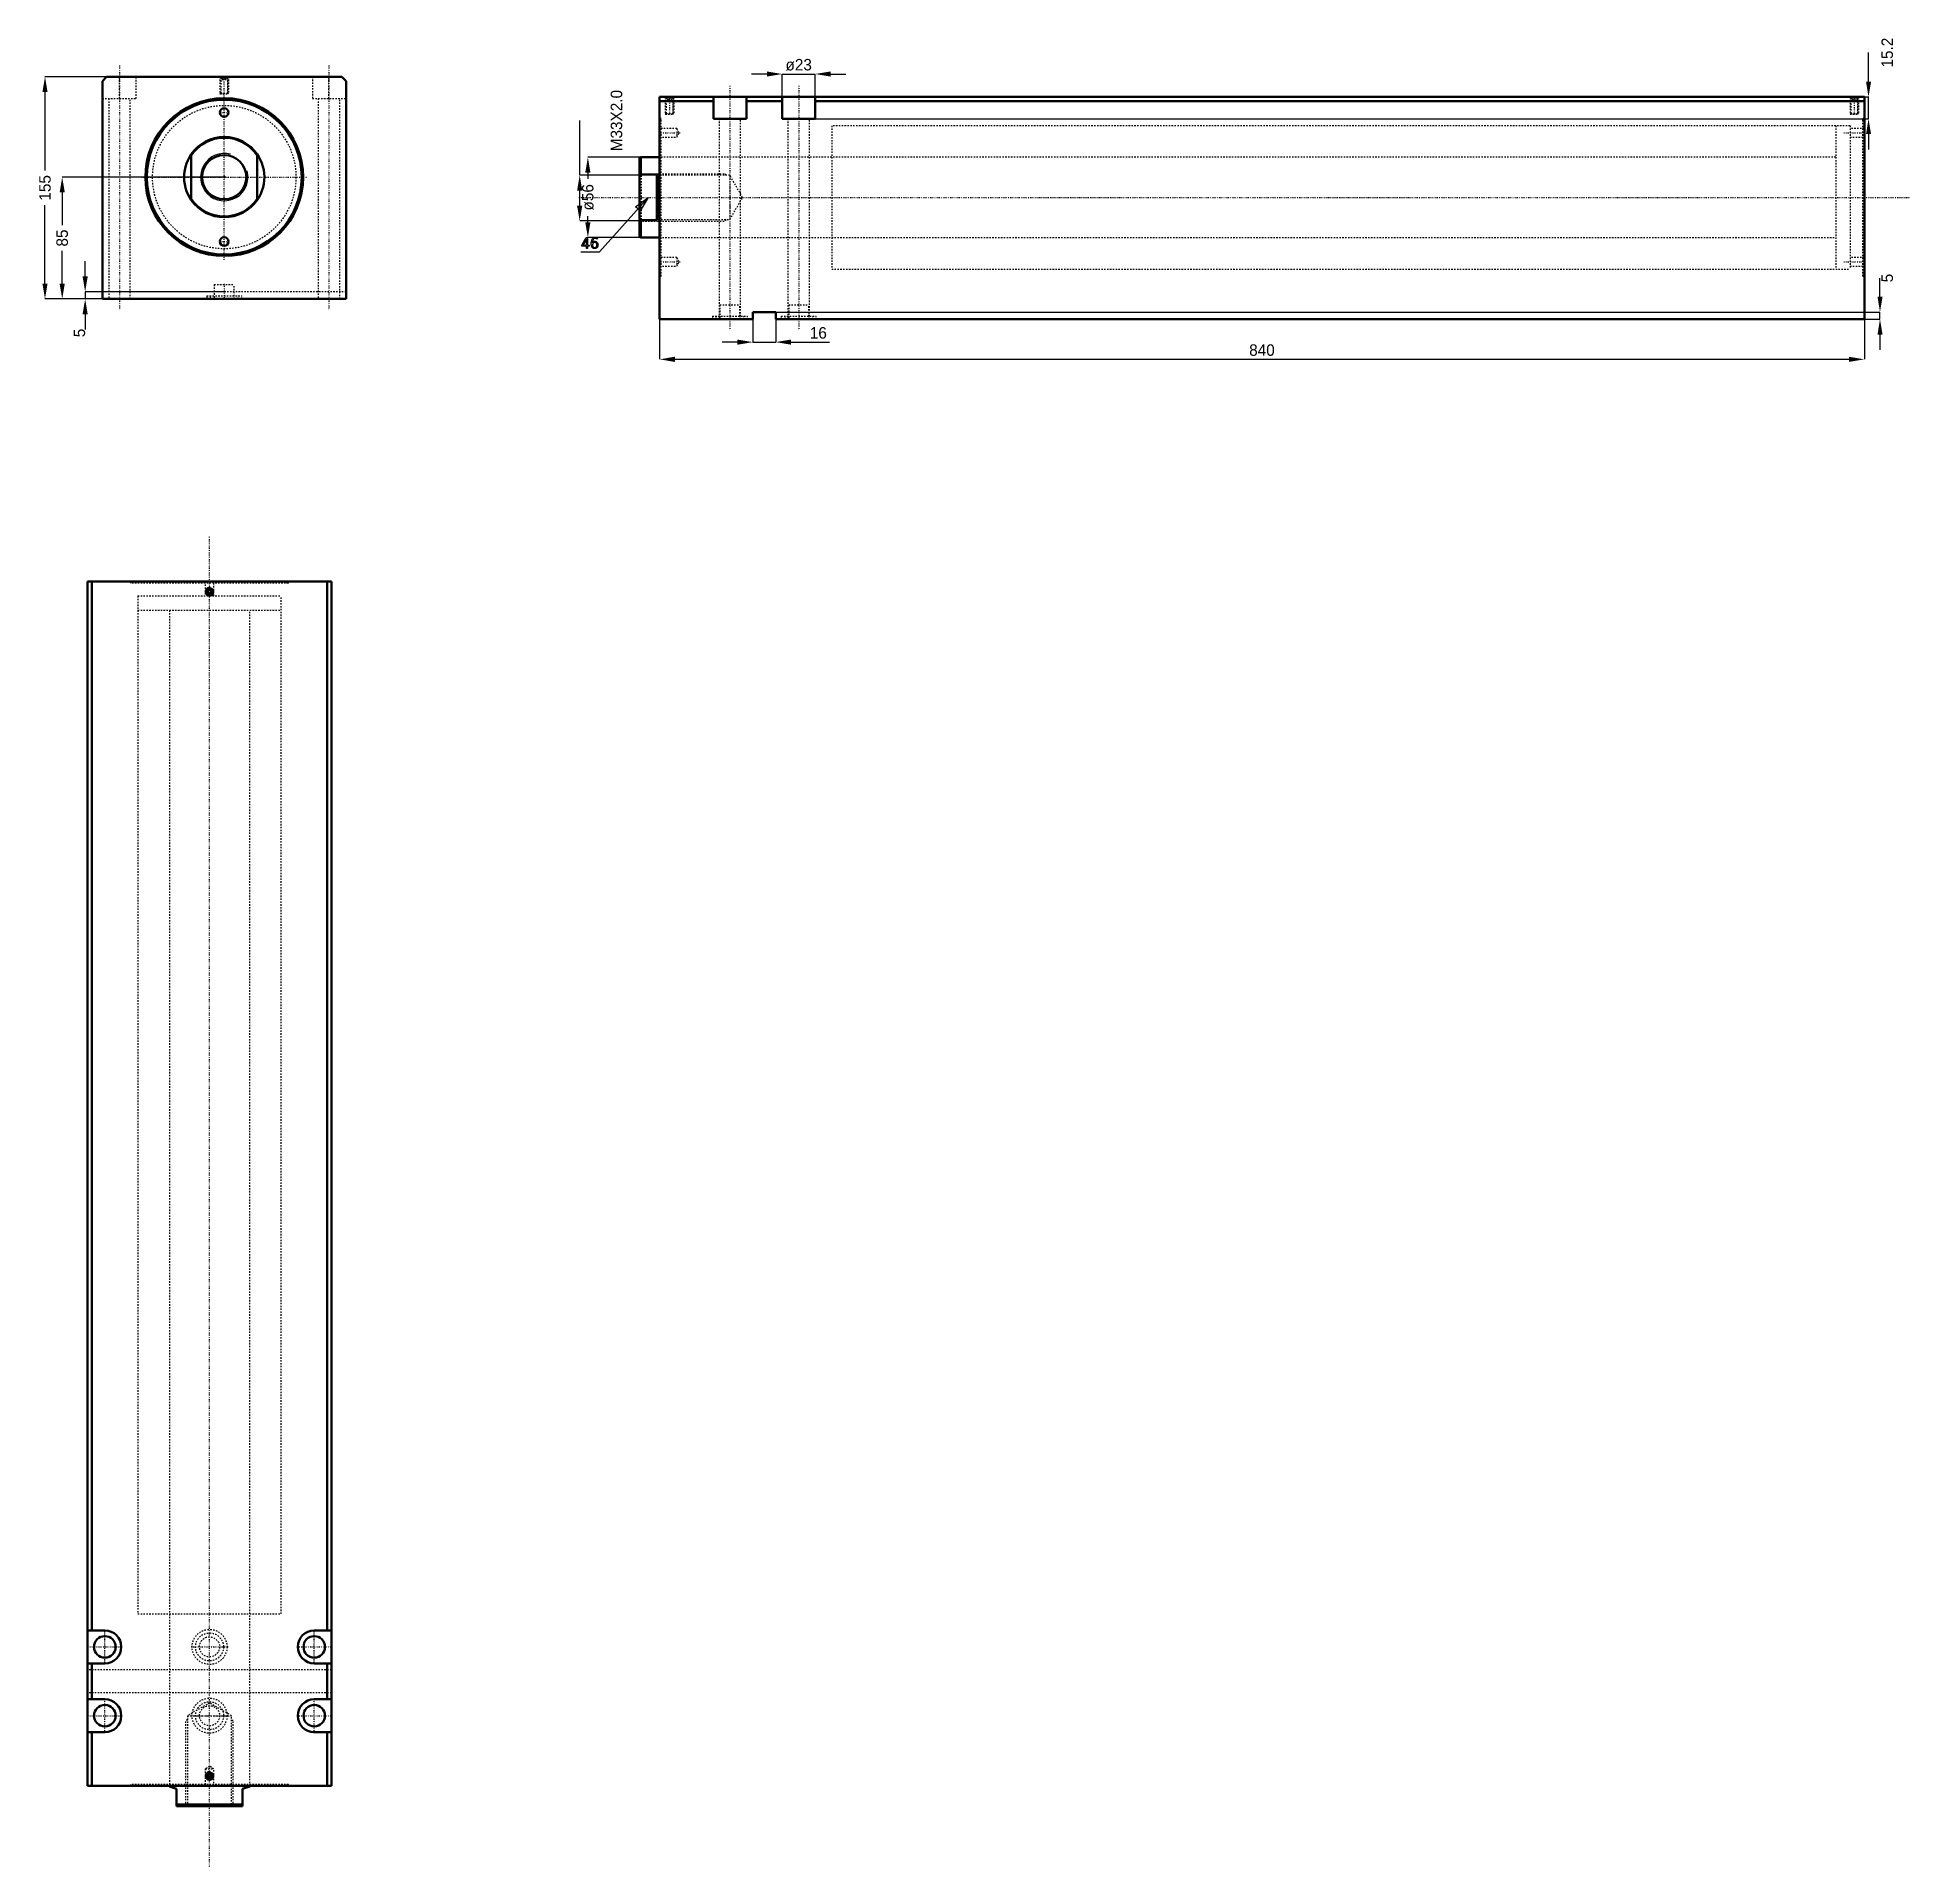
# Model space of a CAD drawing. Header units: millimetres. Extents: x -130 to 1176, y -1178 to 97.
import ezdxf

# ---------------------------------------------------------------- set-up
doc = ezdxf.new("R2010")
doc.units = ezdxf.units.MM
doc.linetypes.add('Center', pattern=[1.5, 0.45, -0.5, 0.05, -0.5])
doc.linetypes.add('Dashed', pattern=[2, 1, -1])
for name, color, linetype, lineweight in [('2d ConnectionPoints', 7, 'Continuous', 50), ('AM_0', 7, 'Continuous', 50), ('AM_5', 3, 'Continuous', 25), ('AM_7', 7, 'Center', 25), ('AM_9', 6, 'Dashed', 25)]:
    doc.layers.add(name, color=color, linetype=linetype, lineweight=lineweight)
doc.dimstyles.new('ISO-25', dxfattribs={"dimtxt": 2.5, "dimasz": 2.5, "dimexe": 1.25, "dimexo": 0.625, "dimtad": 1, "dimtxsty": 'Standard', "dimcen": 2.5, "dimadec": 0, "dimazin": 0, "dimtfac": 1, "dimtmove": 0, "dimatfit": 3, "dimfxl": 0, "dimarcsym": 0})

# ---------------------------------------------------------------- blocks, each defined once
blk = doc.blocks.new('1_JECX_MF_INLA_100_700_0_rod__0_in_JECX_MF_160_INLA_100_700_0__0')
at = {"layer": 'AM_0'}
for p, q in [((-23, -16), (-23, 16)), ((23, 16), (23, -16))]:
    blk.add_line(p, q, dxfattribs=at)
for points in [[(-23, 16), (-24.3, 13.9), (-25.4, 11.7), (-26.3, 9.5), (-27.1, 7.1), (-27.6, 4.8), (-27.9, 2.3), (-28, -0.1), (-27.9, -2.6), (-27.6, -5), (-27, -7.4), (-26.3, -9.7), (-25.3, -11.9), (-24.2, -14.1), (-23, -16)], [(23, -16), (24.3, -13.9), (25.4, -11.7), (26.3, -9.5), (27.1, -7.1), (27.6, -4.8), (27.9, -2.3), (28, 0.1), (27.9, 2.6), (27.6, 5), (27, 7.4), (26.3, 9.7), (25.3, 11.9), (24.2, 14.1), (23, 16)]]:
    blk.add_lwpolyline(points, dxfattribs=at)
blk.add_circle((0, 0), 15.4, dxfattribs=at)
for radius, start, end in [(28, 34.7719, 145.2281), (27.5, 33.2419, 146.7581), (27.5, 213.2419, 326.7581), (28, 214.7719, 325.2281)]:
    blk.add_arc((0, 0), radius, start, end, dxfattribs=at)
at = {"layer": 'AM_5'}
blk.add_arc((0, 0), 16.5, 75, 15, dxfattribs=at)
blk = doc.blocks.new('2_JECX_MF_EXLA_100_700_0_body__0_in_JECX_MF_160_INLA_100_700_0__0')
at = {"layer": 'AM_0'}
for p, q in [((-82, 70), (-85, 67)), ((-85, 67), (-85, -85)), ((82, 70), (-82, 70)), ((85, 67), (82, 70)), ((85, -85), (85, 67)), ((-85, -85), (85, -85))]:
    blk.add_line(p, q, dxfattribs=at)
for centre, radius in [((0, 0), 55), ((0, 0), 54), ((0, 45), 3), ((0, -45), 3)]:
    blk.add_circle(centre, radius, dxfattribs=at)
at = {"layer": 'AM_5', "linetype": 'Dashed'}
for p, q in [((-3, 70), (-3, 58)), ((3, 70), (3, 58))]:
    blk.add_line(p, q, dxfattribs=at)
at = {"layer": 'AM_7'}
for p, q in [((-73, 77.8), (-73, -92.7)), ((0, -57.8), (0, 70.6)), ((73, 77.8), (73, -92.7)), ((-3.2, 45), (3.1, 45)), ((-57.8, 0), (57.8, 0)), ((-3.2, -45), (3.1, -45)), ((0, -74.5), (0, -85.5))]:
    blk.add_line(p, q, dxfattribs=at)
at = {"layer": 'AM_9'}
for p, q in [((-73, 54.8), (-73, 70)), ((-61.5, 54.8), (-61.5, 70)), ((-3, 70), (-2.5, 69.5)), ((-2.5, 69.5), (-2.5, 58.5)), ((-2.5, 69.5), (2.5, 69.5)), ((-1.9, 70), (-2.4, 69.5)), ((-2.4, 69.5), (-2.4, 58)), ((-2.4, 69.5), (2.4, 69.5)), ((-1.4, 68), (-1.4, 70)), ((-1.4, 68), (1.4, 68)), ((-0.7, 68), (-0.7, 70)), ((0.7, 68), (0.7, 70)), ((1.4, 68), (1.4, 70)), ((2.4, 69.5), (1.9, 70)), ((2.4, 58), (2.4, 69.5)), ((2.5, 69.5), (3, 70)), ((2.5, 58.5), (2.5, 69.5)), ((61.5, 70), (61.5, 54.8)), ((73, 54.8), (73, 70)), ((-85, 54.8), (-61.5, 54.8)), ((-80.5, 54.8), (-80.5, -85)), ((-65.5, -85), (-65.5, 54.8)), ((-2.5, 58.5), (-3, 58)), ((-3, 58), (3, 58)), ((-2.5, 58.5), (2.5, 58.5)), ((3, 58), (2.5, 58.5)), ((61.5, 54.8), (85, 54.8)), ((65.5, 54.8), (65.5, -85)), ((80.5, -85), (80.5, 54.8)), ((-7, -75), (7, -75)), ((-7, -75), (-7, -85)), ((7, -85), (7, -75)), ((85, -80), (-85, -80)), ((-12.2, -82.9), (12.2, -82.9)), ((-12.2, -82.9), (-12.2, -85)), ((-9.8, -82.9), (-9.8, -85)), ((9.8, -85), (9.8, -82.9)), ((12.2, -85), (12.2, -82.9))]:
    blk.add_line(p, q, dxfattribs=at)
blk.add_circle((0, 0), 50, dxfattribs=at)
blk = doc.blocks.new('*D3')
at = {"layer": 'AM_5', "color": 0, "lineweight": -2}
for p, q in [((-82, 70), (-125, 70)), ((-125, 59.3), (-125, 4.6)), ((-125, -74.3), (-125, -19.6)), ((-85, -85), (-125, -85))]:
    blk.add_line(p, q, dxfattribs=at)
at = {"layer": 'AM_5', "color": 0}
for points in [[(-123.2, 59.3), (-126.8, 59.3), (-125, 70)], [(-126.8, -74.3), (-123.2, -74.3), (-125, -85)]]:
    blk.add_solid(points, dxfattribs=at)
at = {"layer": 'Defpoints', "color": 0}
for p in [(-82, 70), (-125, -85), (-85, -85)]:
    blk.add_point(p, dxfattribs=at)
at = {"layer": 'AM_5', "color": 0, "insert": (-125, -7.5), "char_height": 8, "attachment_point": 5, "rotation": 90}
blk.add_mtext('155', dxfattribs=at)
blk = doc.blocks.new('*D4')
at = {"layer": 'AM_5', "color": 0, "lineweight": -2}
for p, q in [((0, 0), (-113, 0)), ((-113, -10.7), (-113, -33.6)), ((-113, -74.3), (-113, -51.4)), ((-85, -85), (-113, -85))]:
    blk.add_line(p, q, dxfattribs=at)
at = {"layer": 'AM_5', "color": 0}
for points in [[(-111.2, -10.7), (-114.8, -10.7), (-113, 0)], [(-114.8, -74.3), (-111.2, -74.3), (-113, -85)]]:
    blk.add_solid(points, dxfattribs=at)
at = {"layer": 'Defpoints', "color": 0}
for p in [(0, 0), (-113, -85), (-85, -85)]:
    blk.add_point(p, dxfattribs=at)
at = {"layer": 'AM_5', "color": 0, "insert": (-113, -42.5), "char_height": 8, "attachment_point": 5, "rotation": 90}
blk.add_mtext('85', dxfattribs=at)
blk = doc.blocks.new('*D5')
at = {"layer": 'AM_5', "color": 0, "lineweight": -2}
for p, q in [((-97, -69.3), (-97, -58.7)), ((0, -80), (-97, -80)), ((-97, -80), (-97, -85)), ((-85, -85), (-97, -85)), ((-97, -95.7), (-97, -106.3))]:
    blk.add_line(p, q, dxfattribs=at)
at = {"layer": 'AM_5', "color": 0}
for points in [[(-98.8, -69.3), (-95.2, -69.3), (-97, -80)], [(-95.2, -95.7), (-98.8, -95.7), (-97, -85)]]:
    blk.add_solid(points, dxfattribs=at)
at = {"layer": 'Defpoints', "color": 0}
for p in [(-97, -85), (-85, -85), (0, -80)]:
    blk.add_point(p, dxfattribs=at)
at = {"layer": 'AM_5', "color": 0, "insert": (-101, -108.7), "char_height": 8, "attachment_point": 5, "rotation": 90}
blk.add_mtext('5', dxfattribs=at)
blk = doc.blocks.new('1_JECX_MF_INLA_100_700_0_rod__0_in_JECX_MF_160_INLA_100_700_0__4')
at = {"layer": 'AM_0'}
for p, q in [((-28, 0), (-28, -0.4)), ((28, -0.4), (28, 0)), ((-23, -2), (-28, -0.4)), ((-23, -14), (-23, -2)), ((-23, -13), (23, -13)), ((28, -0.4), (23, -2)), ((23, -2), (23, -14)), ((-23, -14), (23, -14))]:
    blk.add_line(p, q, dxfattribs=at)
at = {"layer": 'AM_5', "linetype": 'Dashed'}
for p, q in [((-16.5, -14), (-16.5, 46)), ((-15.4, 46), (-16.5, 46)), ((15.4, 46), (16.5, 46)), ((16.5, -14), (16.5, 46))]:
    blk.add_line(p, q, dxfattribs=at)
at = {"layer": 'AM_7'}
blk.add_line((0, -56.2), (0, 872.2), dxfattribs=at)
at = {"layer": 'AM_9'}
for p, q in [((-50, 830), (50, 830)), ((-50, 830), (-50, 820)), ((50, 820), (50, 830)), ((-50, 820), (50, 820)), ((-28, 820), (-28, 0)), ((28, 0), (28, 820)), ((0, 57.9), (-15.4, 49)), ((15.4, 49), (0, 57.9)), ((-15.4, 49), (15.4, 49)), ((-15.4, 49), (-15.4, -12.9)), ((15.4, -12.9), (15.4, 49)), ((-15.4, -12.9), (-16.5, -14)), ((-15.4, -12.9), (15.4, -12.9)), ((16.5, -14), (15.4, -12.9))]:
    blk.add_line(p, q, dxfattribs=at)
blk = doc.blocks.new('2_JECX_MF_EXLA_100_700_0_body__0_in_JECX_MF_160_INLA_100_700_0__4')
at = {"layer": 'AM_0'}
for p, q in [((-85, 840), (-85, 0)), ((85, 840), (-85, 840)), ((-82, 840), (-82, 108.5)), ((82, 840), (82, 108.5)), ((85, 840), (85, 0)), ((-0.7, 834.2), (-1.4, 833)), ((-1.4, 833), (-0.7, 831.8)), ((0.7, 834.2), (-0.7, 834.2)), ((-0.7, 831.8), (0.7, 831.8)), ((1.4, 833), (0.7, 834.2)), ((0.7, 831.8), (1.4, 833)), ((-73, 108.5), (-85, 108.5)), ((85, 108.5), (73, 108.5)), ((-85, 85.5), (-73, 85.5)), ((-82, 85.5), (-82, 60.5)), ((73, 85.5), (85, 85.5)), ((82, 85.5), (82, 60.5)), ((-73, 60.5), (-85, 60.5)), ((85, 60.5), (73, 60.5)), ((-85, 37.5), (-73, 37.5)), ((-82, 37.5), (-82, 0)), ((73, 37.5), (85, 37.5)), ((82, 37.5), (82, 0)), ((85, 0), (-85, 0)), ((-0.7, 8.3), (-1.4, 7)), ((-1.4, 7), (-0.7, 5.8)), ((0.7, 8.3), (-0.7, 8.3)), ((-0.7, 5.8), (0.7, 5.8)), ((1.4, 7), (0.7, 8.3)), ((0.7, 5.8), (1.4, 7))]:
    blk.add_line(p, q, dxfattribs=at)
for centre, radius in [((0, 833), 2.46), ((0, 833), 2.4), ((0, 833), 1.9), ((-73, 97), 7.5), ((73, 97), 7.5), ((-73, 49), 7.5), ((73, 49), 7.5), ((0, 7), 2.46), ((0, 7), 2.4), ((0, 7), 1.9)]:
    blk.add_circle(centre, radius, dxfattribs=at)
for centre, start, end in [((-73, 97), 270, 90), ((73, 97), 90, 270), ((-73, 49), 270, 90), ((73, 49), 90, 270)]:
    blk.add_arc(centre, 11.5, start, end, dxfattribs=at)
at = {"layer": 'AM_5'}
for centre in [(0, 833), (0, 7)]:
    blk.add_arc(centre, 3, 75, 15, dxfattribs=at)
at = {"layer": 'AM_7'}
for p, q in [((-3.1, 833), (3.1, 833)), ((-73, 84.9), (-73, 109.1)), ((73, 84.9), (73, 109.1)), ((-85.1, 97), (-60.9, 97)), ((-12.9, 97), (12.9, 97)), ((60.9, 97), (85.1, 97)), ((-73, 36.9), (-73, 61.1)), ((73, 36.9), (73, 61.1)), ((-85.1, 49), (-60.9, 49)), ((-12.9, 49), (12.9, 49)), ((60.9, 49), (85.1, 49)), ((-3.1, 7), (3.1, 7))]:
    blk.add_line(p, q, dxfattribs=at)
at = {"layer": 'AM_9'}
for p, q in [((-55, 840), (-55, 839)), ((55, 839), (-55, 839)), ((-54, 840), (-54, 839)), ((-3, 840), (-3, 830)), ((3, 830), (3, 840)), ((54, 839), (54, 840)), ((55, 839), (55, 840)), ((-50, 830), (50, 830)), ((-50, 830), (-50, 120)), ((50, 120), (50, 830)), ((-50, 120), (50, 120)), ((-28, 120), (-28, 0)), ((28, 0), (28, 120)), ((85, 81), (-85, 81)), ((85, 65), (-85, 65)), ((0, 13.7), (-3, 12)), ((3, 12), (0, 13.7)), ((55, 1), (-55, 1)), ((-55, 1), (-55, 0)), ((-54, 1), (-54, 0)), ((-3, 12), (-3, 0)), ((-3, 12), (3, 12)), ((3, 0), (3, 12)), ((54, 0), (54, 1)), ((55, 0), (55, 1))]:
    blk.add_line(p, q, dxfattribs=at)
for centre, radius in [((0, 97), 12.2), ((0, 97), 9.75), ((0, 97), 7), ((0, 49), 12.2), ((0, 49), 9.75), ((0, 49), 7)]:
    blk.add_circle(centre, radius, dxfattribs=at)
blk = doc.blocks.new('1_JECX_MF_INLA_100_700_0_rod__0_in_JECX_MF_160_INLA_100_700_0__2')
at = {"layer": 'AM_0'}
for p, q in [((-13, 28), (-14, 27.5)), ((-14, 27.5), (-14, -27.5)), ((0, 28), (-13, 28)), ((-13, 28), (-13, 16)), ((-13, 16), (-14, 15.1)), ((-2, 16), (-13, 16)), ((-2, 16), (-2, -16)), ((-14, -15.1), (-13, -16)), ((-13, -16), (-2, -16)), ((-13, -16), (-13, -28)), ((-14, -27.5), (-13, -28)), ((-13, -28), (0, -28))]:
    blk.add_line(p, q, dxfattribs=at)
blk.add_lwpolyline([(-2, -16), (-1.6, -13.9), (-1.2, -11.7), (-0.9, -9.5), (-0.7, -7.1), (-0.5, -4.8), (-0.4, -2.3), (-0.4, 0.1), (-0.4, 2.6), (-0.5, 5), (-0.7, 7.4), (-0.9, 9.7), (-1.2, 11.9), (-1.6, 14.1), (-2, 16)], dxfattribs=at)
at = {"layer": 'AM_5', "linetype": 'Dashed'}
for p, q in [((-14, 16.5), (46, 16.5)), ((46, 15.4), (46, 16.5)), ((-14, -16.5), (46, -16.5)), ((46, -15.4), (46, -16.5))]:
    blk.add_line(p, q, dxfattribs=at)
at = {"layer": 'AM_7'}
blk.add_line((-56.2, 0), (872.2, 0), dxfattribs=at)
at = {"layer": 'AM_9'}
for p, q in [((820, 50), (820, -50)), ((830, 50), (820, 50)), ((830, 50), (830, -50)), ((820, 28), (0, 28)), ((-12.9, 15.4), (-14, 16.5)), ((49, 15.4), (-12.9, 15.4)), ((-12.9, 15.4), (-12.9, -15.4)), ((57.9, 0), (49, 15.4)), ((49, 15.4), (49, -15.4)), ((49, -15.4), (57.9, 0)), ((-14, -16.5), (-12.9, -15.4)), ((-12.9, -15.4), (49, -15.4)), ((0, -28), (820, -28)), ((820, -50), (830, -50))]:
    blk.add_line(p, q, dxfattribs=at)
blk = doc.blocks.new('2_JECX_MF_EXLA_100_700_0_body__0_in_JECX_MF_160_INLA_100_700_0__2')
at = {"layer": 'AM_0'}
for p, q in [((0, -85), (0, 70)), ((840, 70), (0, 70)), ((37.5, 67), (0, 67)), ((37.5, 54.8), (37.5, 70)), ((60.5, 54.8), (60.5, 70)), ((85.5, 67), (60.5, 67)), ((85.5, 54.8), (85.5, 70)), ((108.5, 54.8), (108.5, 70)), ((840, 67), (108.5, 67)), ((840, -85), (840, 70)), ((37.5, 54.8), (60.5, 54.8)), ((85.5, 54.8), (108.5, 54.8)), ((65, -85), (0, -85)), ((81, -80), (65, -80)), ((65, -80), (65, -85)), ((81, -85), (81, -80)), ((840, -85), (81, -85))]:
    blk.add_line(p, q, dxfattribs=at)
at = {"layer": 'AM_5', "linetype": 'Dashed'}
for p, q in [((4, 70), (4, 58)), ((10, 70), (10, 58)), ((830, 70), (830, 58)), ((836, 70), (836, 58))]:
    blk.add_line(p, q, dxfattribs=at)
at = {"layer": 'AM_7'}
for p, q in [((7, 70.6), (7, 57.4)), ((49, 77.8), (49, -92.7)), ((97, 77.8), (97, -92.7)), ((833, 70.6), (833, 57.4)), ((-0.7, 45), (14.4, 45)), ((825.6, 45), (840.7, 45)), ((-0.7, -45), (14.4, -45)), ((825.6, -45), (840.7, -45))]:
    blk.add_line(p, q, dxfattribs=at)
at = {"layer": 'AM_9'}
for p, q in [((4, 70), (4.5, 69.5)), ((4.5, 69.5), (4.5, 58.5)), ((4.5, 69.5), (9.5, 69.5)), ((5.1, 70), (4.6, 69.5)), ((4.6, 69.5), (4.6, 58)), ((4.6, 69.5), (9.4, 69.5)), ((5.8, 68), (5.8, 70)), ((5.8, 68), (8.2, 68)), ((7, 68), (7, 70)), ((8.2, 68), (8.2, 70)), ((9.4, 69.5), (8.9, 70)), ((9.4, 58), (9.4, 69.5)), ((9.5, 69.5), (10, 70)), ((9.5, 58.5), (9.5, 69.5)), ((830, 70), (830.5, 69.5)), ((830.5, 69.5), (830.5, 58.5)), ((830.5, 69.5), (835.5, 69.5)), ((831.1, 70), (830.6, 69.5)), ((830.6, 69.5), (830.6, 58)), ((830.6, 69.5), (835.4, 69.5)), ((831.8, 68), (831.8, 70)), ((831.8, 68), (834.2, 68)), ((833, 68), (833, 70)), ((834.2, 68), (834.2, 70)), ((835.4, 69.5), (834.9, 70)), ((835.4, 58), (835.4, 69.5)), ((835.5, 69.5), (836, 70)), ((835.5, 58.5), (835.5, 69.5)), ((1, 55), (0, 55)), ((1, 54), (0, 54)), ((1, -55), (1, 55)), ((4.5, 58.5), (4, 58)), ((4, 58), (10, 58)), ((4.5, 58.5), (9.5, 58.5)), ((10, 58), (9.5, 58.5)), ((41.5, 54.8), (41.5, -85)), ((56.5, -85), (56.5, 54.8)), ((89.5, 54.8), (89.5, -85)), ((104.5, -85), (104.5, 54.8)), ((830.5, 58.5), (830, 58)), ((830, 58), (836, 58)), ((830.5, 58.5), (835.5, 58.5)), ((836, 58), (835.5, 58.5)), ((839, -55), (839, 55)), ((840, 55), (839, 55)), ((840, 54), (839, 54)), ((12, 48), (0, 48)), ((0, 42), (12, 42)), ((13.7, 45), (12, 48)), ((12, 48), (12, 42)), ((12, 42), (13.7, 45)), ((830, 50), (120, 50)), ((120, 50), (120, -50)), ((830, 50), (830, -50)), ((840, 48), (830, 48)), ((830, 42), (840, 42)), ((120, 28), (0, 28)), ((0, -28), (120, -28)), ((12, -42), (0, -42)), ((0, -48), (12, -48)), ((13.7, -45), (12, -42)), ((12, -42), (12, -48)), ((12, -48), (13.7, -45)), ((120, -50), (830, -50)), ((840, -42), (830, -42)), ((830, -48), (840, -48)), ((0, -54), (1, -54)), ((0, -55), (1, -55)), ((839, -54), (840, -54)), ((839, -55), (840, -55)), ((42, -75), (56, -75)), ((42, -75), (42, -85)), ((56, -85), (56, -75)), ((90, -75), (104, -75)), ((90, -75), (90, -85)), ((104, -85), (104, -75)), ((36.8, -82.9), (61.2, -82.9)), ((36.8, -82.9), (36.8, -85)), ((39.2, -82.9), (39.2, -85)), ((58.8, -85), (58.8, -82.9)), ((61.2, -85), (61.2, -82.9)), ((84.8, -82.9), (109.2, -82.9)), ((84.8, -82.9), (84.8, -85)), ((87.3, -82.9), (87.3, -85)), ((106.8, -85), (106.8, -82.9)), ((109.2, -85), (109.2, -82.9))]:
    blk.add_line(p, q, dxfattribs=at)
blk = doc.blocks.new('*D19')
at = {"layer": 'AM_5', "color": 0, "lineweight": -2}
for p, q in [((378.3, 71.9), (367.7, 71.9)), ((389, 55.9), (389, 71.9)), ((389, 71.9), (412, 71.9)), ((412, 55.9), (412, 71.9)), ((422.7, 71.9), (433.3, 71.9))]:
    blk.add_line(p, q, dxfattribs=at)
at = {"layer": 'AM_5', "color": 0}
for points in [[(378.3, 73.7), (378.3, 70.1), (389, 71.9)], [(422.7, 73.7), (422.7, 70.1), (412, 71.9)]]:
    blk.add_solid(points, dxfattribs=at)
at = {"layer": 'Defpoints', "color": 0}
for p in [(412, 71.9), (389, 55.9), (412, 55.9)]:
    blk.add_point(p, dxfattribs=at)
at = {"layer": 'AM_5', "color": 0, "insert": (400.5, 78.3), "char_height": 8, "attachment_point": 5}
blk.add_mtext('ø23', dxfattribs=at)
blk = doc.blocks.new('*D20')
at = {"layer": 'AM_5', "color": 0, "lineweight": -2}
for p, q in [((1146.4, 66.5), (1146.4, 86.8)), ((412, 55.9), (1146.4, 55.9)), ((1146.4, 40.7), (1146.4, 55.9)), ((412, 40.7), (1146.4, 40.7)), ((1146.4, 30), (1146.4, 19.3))]:
    blk.add_line(p, q, dxfattribs=at)
at = {"layer": 'AM_5', "color": 0}
for points in [[(1144.7, 66.5), (1148.2, 66.5), (1146.4, 55.9)], [(1144.7, 30), (1148.2, 30), (1146.4, 40.7)]]:
    blk.add_solid(points, dxfattribs=at)
at = {"layer": 'Defpoints', "color": 0}
for p in [(412, 55.9), (1146.4, 55.9), (412, 40.7)]:
    blk.add_point(p, dxfattribs=at)
at = {"layer": 'AM_5', "color": 0, "insert": (1159.5, 86.8), "char_height": 8, "attachment_point": 5, "rotation": 90}
blk.add_mtext('15.2', dxfattribs=at)
blk = doc.blocks.new('*D21')
at = {"layer": 'AM_5', "color": 0, "lineweight": -2}
for p, q in [((303.5, -99.1), (303.5, -127.1)), ((1143.5, -99.1), (1143.5, -127.1)), ((314.2, -127.1), (1132.8, -127.1))]:
    blk.add_line(p, q, dxfattribs=at)
at = {"layer": 'AM_5', "color": 0}
for points in [[(314.2, -125.3), (314.2, -128.9), (303.5, -127.1)], [(1132.8, -125.3), (1132.8, -128.9), (1143.5, -127.1)]]:
    blk.add_solid(points, dxfattribs=at)
at = {"layer": 'Defpoints', "color": 0}
for p in [(303.5, -99.1), (1143.5, -99.1), (1143.5, -127.1)]:
    blk.add_point(p, dxfattribs=at)
at = {"layer": 'AM_5', "color": 0, "insert": (723.5, -120.7), "char_height": 8, "attachment_point": 5}
blk.add_mtext('840', dxfattribs=at)
blk = doc.blocks.new('*D22')
at = {"layer": 'AM_5', "color": 0, "lineweight": -2}
for p, q in [((290.5, 13.9), (253.5, 13.9)), ((253.5, 3.2), (253.5, -1.1)), ((253.5, -31.5), (253.5, -27.2)), ((290.5, -42.1), (253.5, -42.1))]:
    blk.add_line(p, q, dxfattribs=at)
at = {"layer": 'AM_5', "color": 0}
for points in [[(251.7, 3.2), (255.3, 3.2), (253.5, 13.9)], [(251.7, -31.5), (255.3, -31.5), (253.5, -42.1)]]:
    blk.add_solid(points, dxfattribs=at)
at = {"layer": 'Defpoints', "color": 0}
for p in [(253.5, 13.9), (290.5, 13.9), (290.5, -42.1)]:
    blk.add_point(p, dxfattribs=at)
at = {"layer": 'AM_5', "color": 0, "insert": (253.5, -14.1), "char_height": 8, "attachment_point": 5, "rotation": 90}
blk.add_mtext('ø56', dxfattribs=at)
blk = doc.blocks.new('*D23')
at = {"layer": 'AM_5', "color": 0, "lineweight": -2}
for p, q in [((368.5, -94.1), (368.5, -115.1)), ((384.5, -99.1), (384.5, -115.1)), ((357.8, -115.1), (347.2, -115.1)), ((368.5, -115.1), (384.5, -115.1)), ((395.2, -115.1), (421.9, -115.1))]:
    blk.add_line(p, q, dxfattribs=at)
at = {"layer": 'AM_5', "color": 0}
for points in [[(357.8, -113.3), (357.8, -116.9), (368.5, -115.1)], [(395.2, -113.3), (395.2, -116.9), (384.5, -115.1)]]:
    blk.add_solid(points, dxfattribs=at)
at = {"layer": 'Defpoints', "color": 0}
for p in [(368.5, -94.1), (384.5, -99.1), (384.5, -115.1)]:
    blk.add_point(p, dxfattribs=at)
at = {"layer": 'AM_5', "color": 0, "insert": (414.2, -108.7), "char_height": 8, "attachment_point": 5}
blk.add_mtext('16', dxfattribs=at)
blk = doc.blocks.new('*D24')
at = {"layer": 'AM_5', "color": 0, "lineweight": -2}
for p, q in [((1154.4, -83.5), (1154.4, -70.4)), ((368.5, -94.1), (1154.4, -94.1)), ((384.5, -99.1), (1154.4, -99.1)), ((1154.4, -99.1), (1154.4, -94.1)), ((1154.4, -109.8), (1154.4, -120.5))]:
    blk.add_line(p, q, dxfattribs=at)
at = {"layer": 'AM_5', "color": 0}
for points in [[(1152.7, -83.5), (1156.2, -83.5), (1154.4, -94.1)], [(1152.7, -109.8), (1156.2, -109.8), (1154.4, -99.1)]]:
    blk.add_solid(points, dxfattribs=at)
at = {"layer": 'Defpoints', "color": 0}
for p in [(368.5, -94.1), (384.5, -99.1), (1154.4, -99.1)]:
    blk.add_point(p, dxfattribs=at)
at = {"layer": 'AM_5', "color": 0, "insert": (1159.5, -70.4), "char_height": 8, "attachment_point": 5, "rotation": 90}
blk.add_mtext('5', dxfattribs=at)
blk = doc.blocks.new('*D25')
at = {"layer": 'AM_5', "color": 0, "lineweight": -2}
for p, q in [((247.8, 1.3), (247.8, 39.4)), ((290.6, 1.3), (247.8, 1.3)), ((247.8, -20), (247.8, -9.4)), ((289.5, -30.6), (247.8, -30.6))]:
    blk.add_line(p, q, dxfattribs=at)
at = {"layer": 'AM_5', "color": 0}
for points in [[(246, -9.4), (249.6, -9.4), (247.8, 1.3)], [(246, -20), (249.6, -20), (247.8, -30.6)]]:
    blk.add_solid(points, dxfattribs=at)
at = {"layer": 'Defpoints', "color": 0}
for p in [(290.6, 1.3), (247.8, -30.6), (289.5, -30.6)]:
    blk.add_point(p, dxfattribs=at)
at = {"layer": 'AM_5', "color": 0, "insert": (273.5, 39.4), "char_height": 8, "attachment_point": 5, "rotation": 90}
blk.add_mtext('M33X2.0', dxfattribs=at)

msp = doc.modelspace()

# ---------------------------------------------------------------- linework, layer by layer
at = {"layer": '2d ConnectionPoints'}
for p in [(0, 0), (303.515, -14.125), (-10.272, -1122.169)]:
    msp.add_point(p, dxfattribs=at)
at = {"layer": 'AM_5'}
for p, q in [((261.515, -52.125), (295.515, -14.125)), ((248.715, -52.125), (261.515, -52.125))]:
    msp.add_line(p, q, dxfattribs=at)
for points in [[(295.515, -14.125), (289.993, -23.496), (286.813, -20.651), (295.515, -14.125)], [(252.595, -48.061), (249.225, -48.061), (249.225, -47.385), (252.293, -42.185), (253.323, -42.185), (253.323, -47.359), (254.446, -47.359), (254.446, -48.061), (253.323, -48.061), (253.323, -49.725), (252.595, -49.725), (252.595, -48.061)], [(252.605, -47.359), (252.605, -43.058), (250.119, -47.359), (252.605, -47.359)], [(258.261, -49.787), (258.261, -49.787), (257.909, -49.771), (257.441, -49.685), (257.441, -49.685), (257.043, -49.526), (256.818, -49.379), (256.818, -49.379), (256.622, -49.204), (256.376, -48.896), (256.376, -48.896), (256.187, -48.536), (256.093, -48.266), (256.093, -48.266), (256.02, -47.972), (255.941, -47.488), (255.941, -47.488), (255.898, -46.951), (255.89, -46.563), (255.89, -46.563), (255.915, -45.767), (256.047, -44.707), (256.047, -44.707), (256.291, -43.807), (256.517, -43.297), (256.517, -43.297), (256.796, -42.871), (257.324, -42.408), (257.324, -42.408), (257.98, -42.159), (258.49, -42.112), (258.49, -42.112), (258.736, -42.119), (259.071, -42.157), (259.071, -42.157), (259.369, -42.228), (259.546, -42.294), (259.546, -42.294), (259.71, -42.371), (259.94, -42.506), (259.94, -42.506), (260.15, -42.662), (260.279, -42.777), (259.707, -43.245), (259.707, -43.245), (259.633, -43.16), (259.501, -43.045), (259.501, -43.045), (259.344, -42.946), (259.226, -42.889), (259.226, -42.889), (259.098, -42.841), (258.887, -42.79), (258.887, -42.79), (258.656, -42.762), (258.49, -42.757), (258.49, -42.757), (258.228, -42.777), (257.879, -42.884), (257.879, -42.884), (257.583, -43.083), (257.416, -43.266), (257.416, -43.266), (257.271, -43.477), (257.09, -43.818), (257.09, -43.818), (256.951, -44.19), (256.883, -44.454), (256.883, -44.454), (256.829, -44.731), (256.76, -45.167), (256.76, -45.167), (256.707, -45.628), (256.681, -45.949), (256.681, -45.949), (256.797, -45.726), (256.993, -45.433), (256.993, -45.433), (257.216, -45.191), (257.38, -45.058), (257.38, -45.058), (257.555, -44.948), (257.838, -44.829), (257.838, -44.829), (258.146, -44.766), (258.365, -44.753), (258.365, -44.753), (258.623, -44.768), (258.987, -44.844), (258.987, -44.844), (259.322, -44.985), (259.53, -45.115), (259.53, -45.115), (259.723, -45.269), (259.977, -45.535), (259.977, -45.535), (260.189, -45.844), (260.308, -46.074), (260.308, -46.074), (260.406, -46.317), (260.512, -46.693), (260.512, -46.693), (260.57, -47.084), (260.581, -47.353), (260.581, -47.353), (260.569, -47.634), (260.506, -48.03), (260.506, -48.03), (260.389, -48.397), (260.282, -48.625), (260.282, -48.625), (260.153, -48.836), (259.925, -49.116), (259.925, -49.116), (259.655, -49.351), (259.452, -49.483), (259.452, -49.483), (259.235, -49.592), (258.889, -49.711), (258.889, -49.711), (258.52, -49.775), (258.261, -49.787)], [(258.272, -49.132), (258.272, -49.132), (258.459, -49.123), (258.718, -49.075), (258.718, -49.075), (258.951, -48.985), (259.091, -48.903), (259.091, -48.903), (259.218, -48.804), (259.385, -48.629), (259.385, -48.629), (259.523, -48.422), (259.598, -48.266), (259.598, -48.266), (259.66, -48.098), (259.727, -47.826), (259.727, -47.826), (259.763, -47.531), (259.769, -47.322), (259.769, -47.322), (259.763, -47.126), (259.729, -46.848), (259.729, -46.848), (259.666, -46.587), (259.608, -46.423), (259.608, -46.423), (259.537, -46.269), (259.407, -46.064), (259.407, -46.064), (259.247, -45.888), (259.125, -45.788), (259.125, -45.788), (258.99, -45.704), (258.766, -45.613), (258.766, -45.613), (258.516, -45.564), (258.334, -45.554), (258.334, -45.554), (258.146, -45.564), (257.883, -45.617), (257.883, -45.617), (257.642, -45.714), (257.494, -45.804), (257.494, -45.804), (257.359, -45.911), (257.179, -46.098), (257.179, -46.098), (257.029, -46.318), (256.946, -46.482), (256.946, -46.482), (256.877, -46.658), (256.802, -46.938), (256.802, -46.938), (256.761, -47.237), (256.753, -47.447), (256.753, -47.447), (256.761, -47.638), (256.798, -47.909), (256.798, -47.909), (256.867, -48.161), (256.93, -48.318), (256.93, -48.318), (257.008, -48.464), (257.148, -48.659), (257.148, -48.659), (257.318, -48.823), (257.448, -48.916), (257.448, -48.916), (257.59, -48.994), (257.824, -49.078), (257.824, -49.078), (258.084, -49.123), (258.272, -49.132)]]:
    msp.add_lwpolyline(points, dxfattribs=at)

# ---------------------------------------------------------------- block references
for name, p in [('2_JECX_MF_EXLA_100_700_0_body__0_in_JECX_MF_160_INLA_100_700_0__0', (0, 0)), ('2_JECX_MF_EXLA_100_700_0_body__0_in_JECX_MF_160_INLA_100_700_0__2', (303.515, -14.125)), ('1_JECX_MF_INLA_100_700_0_rod__0_in_JECX_MF_160_INLA_100_700_0__0', (0, 0)), ('1_JECX_MF_INLA_100_700_0_rod__0_in_JECX_MF_160_INLA_100_700_0__2', (303.515, -14.125)), ('1_JECX_MF_INLA_100_700_0_rod__0_in_JECX_MF_160_INLA_100_700_0__4', (-10.272, -1122.169)), ('2_JECX_MF_EXLA_100_700_0_body__0_in_JECX_MF_160_INLA_100_700_0__4', (-10.272, -1122.169))]:
    msp.add_blockref(name, p)

# ---------------------------------------------------------------- dimensions: what is measured, and where the dimension line sits
for base, p1, p2, text, picture, middle in [((1146.449, 55.875), (412.015, 40.675), (412.015, 55.875), '15.2', '*D20', (1159.515, 86.809)), ((-125, -85), (-82, 70), (-85, -85), '155', '*D3', (-125, -7.5)), ((247.782, -30.625), (290.598, 1.293), (289.515, -30.625), 'M33X2.0', '*D25', (273.515, 39.426)), ((253.515, 13.875), (290.515, -42.125), (290.515, 13.875), 'ø56', '*D22', (253.515, -14.125)), ((-113, -85), (0, 0), (-85, -85), '85', '*D4', (-113, -42.5)), ((-97, -85), (0, -80), (-85, -85), '5', '*D5', (-101, -108.733)), ((1154.449, -99.125), (368.515, -94.125), (384.515, -99.125), '5', '*D24', (1159.515, -70.391))]:
    dim = msp.add_linear_dim(base=base, p1=p1, p2=p2, angle=90, text=text, dimstyle='ISO-25', override={"dimtxt": 8, "dimasz": 10.666667, "dimexe": 0, "dimexo": 0, "dimgap": 2.4}, dxfattribs=at)
    dim.commit()
    dim.dimension.update_dxf_attribs({"geometry": picture, "text_midpoint": middle, "dimtype": 160, "text_rotation": 90})
for base, p1, p2, text, picture, middle in [((412.015, 71.875), (389.015, 55.875), (412.015, 55.875), 'ø23', '*D19', (400.515, 71.875)), ((1143.515, -127.125), (303.515, -99.125), (1143.515, -99.125), '840', '*D21', (723.515, -127.125)), ((384.515, -115.125), (368.515, -94.125), (384.515, -99.125), '16', '*D23', (414.154, -115.125))]:
    dim = msp.add_linear_dim(base=base, p1=p1, p2=p2, text=text, dimstyle='ISO-25', override={"dimtxt": 8, "dimasz": 10.666667, "dimexe": 0, "dimexo": 0, "dimgap": 2.4}, dxfattribs=at)
    dim.commit()
    dim.dimension.update_dxf_attribs({"geometry": picture, "text_midpoint": middle, "dimtype": 160})

doc.saveas('drawing.dxf')
